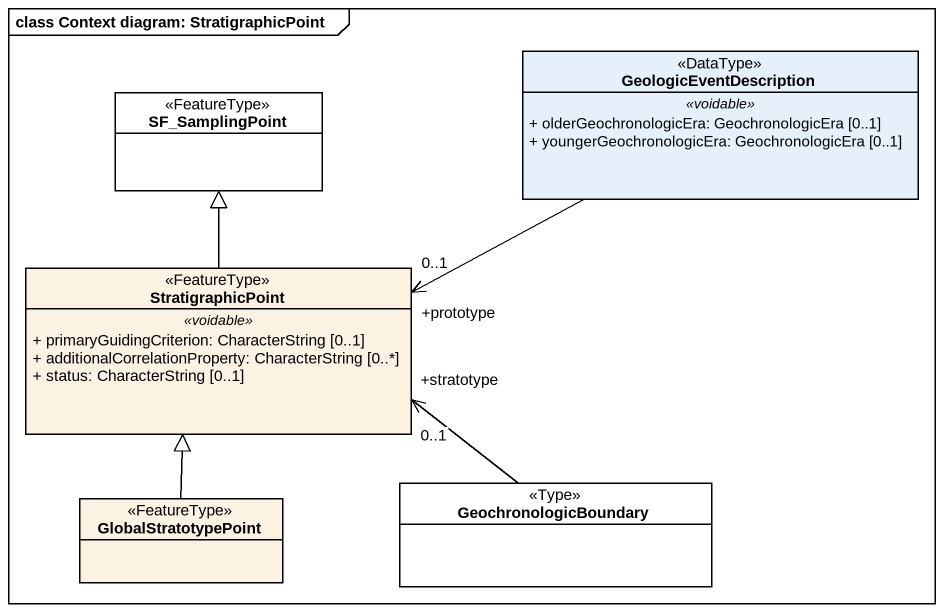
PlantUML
@startuml
mainframe class Context diagram: StratigraphicPoint
hide circle
hide empty members
skinparam classAttributeIconSize 0
class SF_SamplingPoint <<FeatureType>> #FFFFFF
class GeologicEventDescription <<DataType>> {
  .. <<voidable>> ..
  + olderGeochronologicEra: GeochronologicEra [0..1]
  + youngerGeochronologicEra: GeochronologicEra [0..1]
}
class StratigraphicPoint <<FeatureType>> #FCF2E3 {
  .. <<voidable>> ..
  + primaryGuidingCriterion: CharacterString [0..1]
  + additionalCorrelationProperty: CharacterString [0..*]
  + status: CharacterString [0..1]
}
class GlobalStratotypePoint <<FeatureType>> #FCF2E3
class GeochronologicBoundary <<Type>> #FFFFFF
GeologicEventDescription -left-> "+prototype\n0..1" StratigraphicPoint
StratigraphicPoint -up-|> SF_SamplingPoint
GlobalStratotypePoint -up-|> StratigraphicPoint
GeochronologicBoundary -left-> "+stratotype\n0..1" StratigraphicPoint
@enduml
